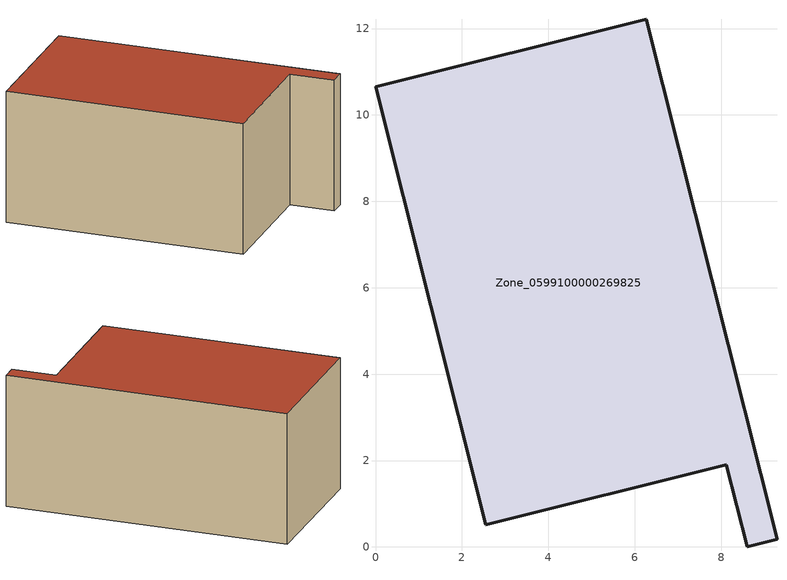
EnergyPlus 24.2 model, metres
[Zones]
Zone_0599100000269825
 floor ground (C_G): 0,10.65 6.27,12.22 9.29,0.18 8.6,0 8.12,1.9 2.55,0.51 z0
 wall outside (C_F): 6.27,12.22 0,10.65 2.55,0.51 8.12,1.9 8.6,0 9.29,0.18 6.27,12.22 z0:5.88
 roof outside (C_R): 9.29,0.18 6.27,12.22 0,10.65 2.55,0.51 8.12,1.9 8.6,0 z5.88
[BUILDING]
Pand.0599100000269825: North Axis=0; Terrain=City; Loads Convergence Tolerance Value=0.04; Temperature Convergence Tolerance Value=0.4; Solar Distribution=FullExterior; Maximum Number of Warmup Days=25; Minimum Number of Warmup Days=1
[Site:Location]
Rotterdam.The.Hague.AP_ZH_NLD Design_Conditions: Latitude=51.96; Longitude=4.45; Time Zone=1; Elevation=-4.5
[SITE:GROUNDTEMPERATURE:BUILDINGSURFACE]
18, 18, 18, 18, 18, 18, 18, 18, 18, 18, 18, 18
[MATERIAL] Thermal Absorptance=0.9; Solar Absorptance=0.7; Visible Absorptance=0.7
Name | Roughness | Thickness | Conductivity | Density | Specific Heat
G.TI.1946-1964 | MediumSmooth | 0.15 | 1 | 540 | 1210
F.TI.1946-1964 | Rough | 0.3 | 0.857143 | 1920 | 840
R.TI.1946-1964 | MediumRough | 0.2 | 0.277778 | 1500 | 1000
[CONSTRUCTION]
C_G: G.TI.1946-1964
C_F: F.TI.1946-1964
C_R: R.TI.1946-1964
[ZONE]
Zone_0599100000269825: Type=1; Multiplier=1; Ceiling Height=Autocalculate; Volume=Autocalculate; Floor Area=autocalculate; Part of Total Floor Area=Yes
[ZONEINFILTRATION:DESIGNFLOWRATE]
Infil_Zone_0599100000269825: Zone or ZoneList or Space or SpaceList=Zone_0599100000269825; Schedule=AlwaysOn; Design Flow Rate Calculation Method=Flow/Area; Flow Rate per Floor Area=0.003; Constant Term Coefficient=1; Temperature Term Coefficient=0; Velocity Term Coefficient=0; Velocity Squared Term Coefficient=0
[HVACTEMPLATE:ZONE:IDEALLOADSAIRSYSTEM]
Zone_0599100000269825: Maximum Heating Supply Air Temperature=50; Minimum Cooling Supply Air Temperature=13; Maximum Heating Supply Air Humidity Ratio=0.0156; Minimum Cooling Supply Air Humidity Ratio=0.0077; Heating Limit=NoLimit; Cooling Limit=NoLimit; Dehumidification Control Type=ConstantSensibleHeatRatio; Cooling Sensible Heat Ratio=0.7; Dehumidification Setpoint=60; Humidification Control Type=None; Humidification Setpoint=30; Outdoor Air Method=None; Outdoor Air Flow Rate per Person=0.00944; Outdoor Air Flow Rate per Zone Floor Area=0; Outdoor Air Flow Rate per Zone=0; Demand Controlled Ventilation Type=None; Outdoor Air Economizer Type=NoEconomizer; Heat Recovery Type=None; Sensible Heat Recovery Effectiveness=0.7; Latent Heat Recovery Effectiveness=0.65
[ZONECONTROL:THERMOSTAT]
ThermostatControl_Zone_0599100000269825: Zone or ZoneList=Zone_0599100000269825; Control Type Schedule=DualSetpointControlType; Control 1=Thermostat_Zone_0599100000269825; Temperature Difference Between Cutout And Setpoint=0
[THERMOSTATSETPOINT:DUALSETPOINT]
Thermostat_Zone_0599100000269825: Heating Setpoint Temperature Schedule=HeatingSetpoint_Zone_0599100000269825; Cooling Setpoint Temperature Schedule=CoolingSetpoint_Zone_0599100000269825
[SCHEDULE:COMPACT]
HeatingSetpoint_Zone_0599100000269825: Through: 12/31, For: AllDays, Until: 24:00, 21
CoolingSetpoint_Zone_0599100000269825: Through: 12/31, For: AllDays, Until: 24:00, 24
DualSetpointControlType: Through: 12/31, For: AllDays, Until: 24:00, 4
AlwaysOn: Through: 12/31, For: AllDays, Until: 24:00, 1
